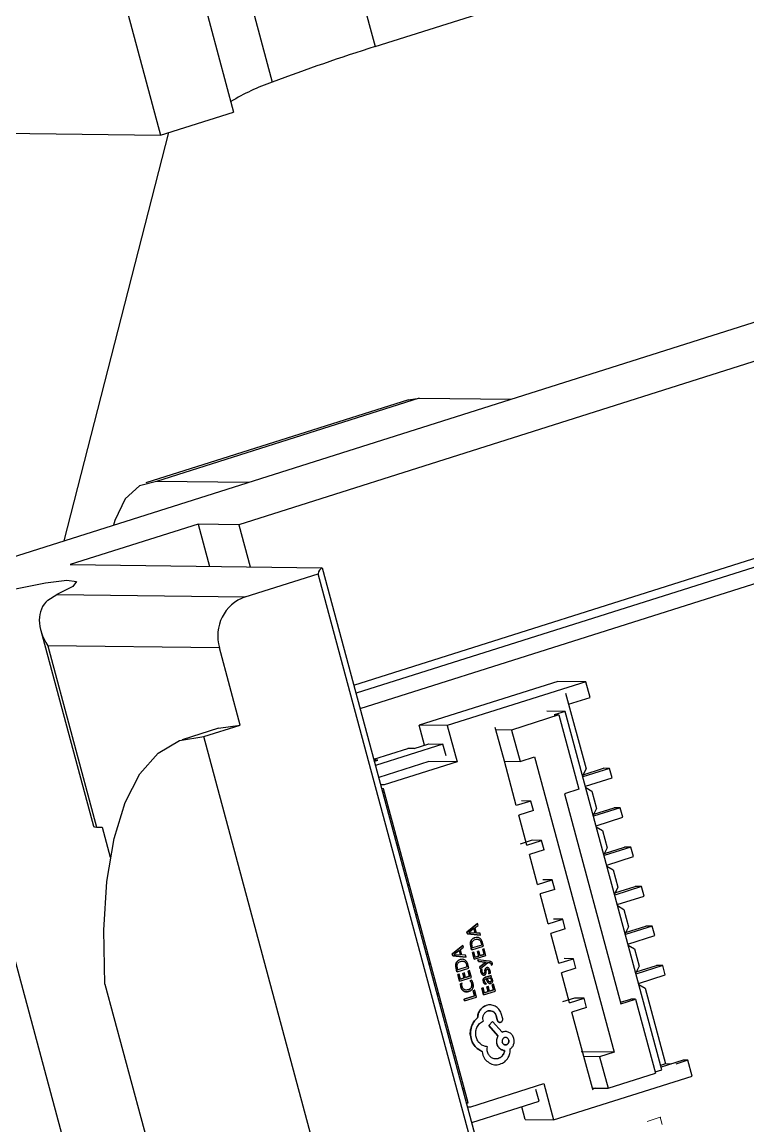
# Model space of a CAD drawing. Header units: millimetres. Extents: x 15 to 1184, y 5 to 836.
# Drawn here: x 794.13 to 802.96, y 608.6 to 622.03 of the extents above; entities that cross this region are included whole.
import ezdxf

# ---------------------------------------------------------------- set-up
doc = ezdxf.new("R2010")
doc.units = ezdxf.units.MM
doc.header["$PDSIZE"] = -1
doc.layers.get('0').update_dxf_attribs({"lineweight": 18})

msp = doc.modelspace()

# ---------------------------------------------------------------- linework, layer by layer
at = {"color": 7, "linetype": 'Continuous', "lineweight": 25}
for p, q in [((789.473, 647.804), (796.707, 620.934)), ((788.585, 647.522), (795.819, 620.653)), ((797.647, 624.638), (798.43, 621.73)), ((796.398, 624.191), (797.177, 621.297)), ((798.43, 621.73), (805.889, 624.093)), ((795.819, 620.653), (796.707, 620.934)), ((793.914, 620.676), (795.819, 620.653)), ((794.646, 615.716), (795.919, 620.684)), ((807.752, 619.868), (791.772, 614.806)), ((805.648, 618.725), (796.77, 615.913)), ((798.834, 617.434), (795.638, 616.421)), ((798.965, 617.452), (795.769, 616.44)), ((798.834, 617.434), (798.965, 617.452)), ((798.965, 617.452), (800.083, 617.439)), ((798.171, 613.961), (806.242, 616.518)), ((796.887, 616.426), (795.769, 616.44)), ((805.967, 616.323), (798.198, 613.862)), ((798.247, 613.677), (806.576, 616.315)), ((796.275, 615.919), (794.721, 615.427)), ((796.77, 615.913), (796.275, 615.919)), ((796.275, 615.919), (796.413, 615.406)), ((796.77, 615.913), (796.908, 615.4)), ((794.721, 615.427), (797.786, 615.39)), ((796.849, 615.036), (797.737, 615.317)), ((804.454, 590.367), (797.737, 615.317)), ((797.786, 615.39), (802.178, 599.076)), ((794.449, 614.996), (794.556, 615.064)), ((794.556, 615.064), (796.849, 615.036)), ((792.922, 614.792), (794.859, 607.595)), ((794.361, 614.627), (795.002, 612.244)), ((796.534, 614.415), (794.447, 614.441)), ((794.447, 614.441), (795.041, 612.234)), ((796.787, 613.475), (796.534, 614.415)), ((800.65, 614.007), (798.963, 613.472)), ((800.993, 614.003), (799.306, 613.468)), ((800.993, 614.003), (800.65, 614.007)), ((801.045, 613.811), (800.993, 614.003)), ((800.746, 613.862), (800.994, 612.941)), ((800.782, 613.728), (801.045, 613.811)), ((800.665, 613.598), (800.088, 613.415)), ((800.741, 613.641), (800.518, 613.644)), ((800.741, 613.641), (800.608, 613.599)), ((800.608, 613.599), (800.665, 613.598)), ((800.665, 613.598), (800.908, 612.696)), ((801.915, 609.281), (800.741, 613.641)), ((796.525, 613.437), (796.081, 613.297)), ((796.344, 613.335), (796.787, 613.475)), ((796.525, 613.437), (796.787, 613.475)), ((799.029, 613.23), (798.963, 613.472)), ((799.306, 613.468), (798.963, 613.472)), ((799.306, 613.468), (799.425, 613.027)), ((799.898, 613.418), (799.89, 613.445)), ((800.001, 613.034), (799.898, 613.418)), ((800.088, 613.415), (799.898, 613.418)), ((800.088, 613.415), (800.192, 613.031)), ((802.678, 589.804), (796.344, 613.335)), ((798.414, 613.06), (798.827, 613.191)), ((799.253, 613.244), (798.434, 612.985)), ((798.904, 613.19), (798.827, 613.191)), ((798.904, 613.19), (799.081, 613.246)), ((799.081, 613.246), (799.253, 613.244)), ((799.291, 613.1), (799.253, 613.244)), ((798.46, 613.049), (798.416, 613.05)), ((798.42, 613.037), (798.46, 613.049)), ((799.082, 613.031), (798.473, 612.838)), ((799.425, 613.027), (798.537, 612.746)), ((799.082, 613.031), (799.081, 613.034)), ((799.425, 613.027), (799.082, 613.031)), ((800.146, 612.495), (800.001, 613.034)), ((800.001, 613.034), (800.192, 613.031)), ((800.192, 613.031), (800.369, 613.088)), ((800.369, 613.088), (801.336, 609.496)), ((800.994, 612.941), (800.952, 612.858)), ((801.281, 612.948), (800.956, 612.845)), ((800.959, 612.871), (801.205, 612.949)), ((801.281, 612.948), (801.205, 612.949)), ((801.312, 612.833), (801.281, 612.948)), ((798.537, 612.746), (798.498, 612.746)), ((800.987, 612.73), (801.312, 612.833)), ((798.531, 612.698), (798.511, 612.698)), ((798.543, 612.653), (798.523, 612.653)), ((799.559, 608.878), (798.531, 612.698)), ((800.908, 612.696), (800.731, 612.64)), ((800.731, 612.64), (801.419, 610.084)), ((800.99, 612.717), (801.066, 612.672)), ((801.066, 612.672), (801.123, 612.461)), ((800.324, 612.551), (800.146, 612.495)), ((800.324, 612.551), (800.209, 612.553)), ((800.355, 612.436), (800.324, 612.551)), ((801.123, 612.461), (801.081, 612.378)), ((801.41, 612.469), (801.085, 612.366)), ((801.088, 612.392), (801.334, 612.47)), ((801.41, 612.469), (801.334, 612.47)), ((801.441, 612.353), (801.41, 612.469)), ((800.355, 612.436), (800.177, 612.38)), ((800.275, 612.015), (800.177, 612.38)), ((801.116, 612.25), (801.441, 612.353)), ((795.041, 612.234), (795.11, 612.233)), ((795.11, 612.233), (795.208, 611.867)), ((801.119, 612.238), (801.195, 612.192)), ((801.195, 612.192), (801.252, 611.981)), ((798.685, 612.126), (798.667, 612.12)), ((800.339, 612.073), (800.192, 612.026)), ((800.275, 612.015), (800.453, 612.071)), ((800.453, 612.071), (800.339, 612.073)), ((800.484, 611.956), (800.453, 612.071)), ((798.696, 612.011), (798.714, 612.017)), ((798.698, 612.005), (798.716, 612.011)), ((800.484, 611.956), (800.306, 611.9)), ((801.252, 611.981), (801.21, 611.899)), ((801.539, 611.989), (801.214, 611.886)), ((801.217, 611.912), (801.463, 611.99)), ((801.539, 611.989), (801.463, 611.99)), ((801.57, 611.874), (801.539, 611.989)), ((800.405, 611.535), (800.306, 611.9)), ((801.245, 611.771), (801.57, 611.874)), ((801.248, 611.758), (801.325, 611.713)), ((801.325, 611.713), (801.381, 611.501)), ((798.814, 611.646), (798.796, 611.64)), ((798.825, 611.531), (798.843, 611.537)), ((798.827, 611.525), (798.845, 611.531)), ((800.405, 611.535), (800.582, 611.592)), ((800.582, 611.592), (800.468, 611.593)), ((800.613, 611.476), (800.582, 611.592)), ((800.613, 611.476), (800.436, 611.42)), ((800.534, 611.056), (800.436, 611.42)), ((801.381, 611.501), (801.34, 611.419)), ((801.668, 611.509), (801.343, 611.406)), ((801.346, 611.432), (801.592, 611.51)), ((801.374, 611.291), (801.699, 611.394)), ((801.668, 611.509), (801.592, 611.51)), ((801.699, 611.394), (801.668, 611.509)), ((801.377, 611.278), (801.454, 611.233)), ((798.943, 611.166), (798.925, 611.161)), ((801.454, 611.233), (801.511, 611.022)), ((798.954, 611.051), (798.973, 611.057)), ((798.956, 611.045), (798.974, 611.051)), ((799.546, 610.956), (799.675, 611.061)), ((799.675, 611.061), (799.546, 610.956)), ((799.631, 610.999), (799.577, 610.957)), ((799.63, 610.999), (799.644, 610.946)), ((799.645, 610.946), (799.631, 610.999)), ((799.645, 611.01), (799.681, 611.038)), ((799.663, 610.945), (799.645, 611.01)), ((799.681, 611.038), (799.675, 611.061)), ((799.675, 611.061), (799.675, 611.061)), ((800.534, 611.056), (800.711, 611.112)), ((800.742, 610.997), (800.565, 610.94)), ((800.711, 611.112), (800.597, 611.113)), ((800.742, 610.997), (800.711, 611.112)), ((801.511, 611.022), (801.469, 610.939)), ((801.798, 611.029), (801.472, 610.926)), ((801.475, 610.952), (801.721, 611.03)), ((801.798, 611.029), (801.721, 611.03)), ((801.829, 610.914), (801.798, 611.029)), ((799.551, 610.935), (799.546, 610.956)), ((799.546, 610.956), (799.552, 610.935)), ((799.546, 610.956), (799.546, 610.956)), ((799.712, 610.92), (799.551, 610.935)), ((799.552, 610.935), (799.551, 610.935)), ((799.552, 610.935), (799.712, 610.92)), ((799.567, 610.951), (799.577, 610.957)), ((799.567, 610.951), (799.578, 610.951)), ((799.578, 610.951), (799.567, 610.951)), ((799.578, 610.951), (799.645, 610.946)), ((799.578, 610.951), (799.578, 610.951)), ((799.595, 610.849), (799.594, 610.849)), ((799.64, 610.888), (799.64, 610.888)), ((799.706, 610.942), (799.663, 610.945)), ((799.693, 610.863), (799.692, 610.863)), ((799.712, 610.92), (799.706, 610.942)), ((799.712, 610.92), (799.712, 610.92)), ((800.663, 610.576), (800.565, 610.94)), ((801.503, 610.811), (801.829, 610.914)), ((799.367, 610.69), (799.496, 610.794)), ((799.497, 610.794), (799.368, 610.69)), ((799.453, 610.732), (799.399, 610.69)), ((799.452, 610.732), (799.466, 610.68)), ((799.466, 610.68), (799.453, 610.732)), ((799.467, 610.743), (799.503, 610.772)), ((799.484, 610.678), (799.467, 610.743)), ((799.497, 610.794), (799.496, 610.794)), ((799.503, 610.772), (799.497, 610.794)), ((799.602, 610.739), (799.591, 610.784)), ((799.591, 610.784), (799.603, 610.739)), ((799.591, 610.784), (799.591, 610.784)), ((799.603, 610.739), (799.602, 610.739)), ((799.603, 610.739), (799.748, 610.784)), ((799.614, 610.764), (799.608, 610.788)), ((799.726, 610.799), (799.614, 610.764)), ((799.725, 610.799), (799.614, 610.765)), ((799.675, 610.721), (799.692, 610.726)), ((799.69, 610.665), (799.675, 610.721)), ((799.676, 610.721), (799.675, 610.721)), ((799.692, 610.726), (799.676, 610.721)), ((799.676, 610.721), (799.69, 610.665)), ((799.707, 610.67), (799.692, 610.726)), ((799.692, 610.726), (799.692, 610.726)), ((799.719, 610.822), (799.725, 610.799)), ((799.72, 610.822), (799.719, 610.822)), ((799.72, 610.822), (799.726, 610.799)), ((799.725, 610.799), (799.726, 610.799)), ((799.748, 610.784), (799.736, 610.827)), ((799.738, 610.749), (799.755, 610.754)), ((799.755, 610.685), (799.738, 610.749)), ((799.738, 610.749), (799.739, 610.749)), ((799.755, 610.754), (799.739, 610.749)), ((799.739, 610.749), (799.756, 610.685)), ((799.777, 610.67), (799.755, 610.754)), ((799.755, 610.754), (799.755, 610.754)), ((801.507, 610.798), (801.583, 610.753)), ((801.583, 610.753), (801.64, 610.542)), ((799.072, 610.687), (799.054, 610.681)), ((799.373, 610.668), (799.367, 610.69)), ((799.367, 610.69), (799.368, 610.69)), ((799.368, 610.69), (799.373, 610.668)), ((799.533, 610.653), (799.373, 610.668)), ((799.373, 610.668), (799.534, 610.653)), ((799.373, 610.668), (799.373, 610.668)), ((799.389, 610.684), (799.399, 610.69)), ((799.389, 610.684), (799.4, 610.684)), ((799.4, 610.684), (799.389, 610.684)), ((799.4, 610.684), (799.466, 610.68)), ((799.4, 610.684), (799.4, 610.684)), ((799.417, 610.582), (799.416, 610.582)), ((799.462, 610.621), (799.461, 610.621)), ((799.528, 610.675), (799.484, 610.678)), ((799.514, 610.597), (799.514, 610.597)), ((799.534, 610.653), (799.528, 610.675)), ((799.534, 610.653), (799.533, 610.653)), ((799.611, 610.706), (799.628, 610.711)), ((799.632, 610.625), (799.611, 610.706)), ((799.612, 610.706), (799.611, 610.706)), ((799.628, 610.711), (799.612, 610.706)), ((799.612, 610.706), (799.633, 610.625)), ((799.644, 610.651), (799.628, 610.711)), ((799.628, 610.711), (799.628, 610.711)), ((799.633, 610.625), (799.632, 610.625)), ((799.633, 610.625), (799.777, 610.67)), ((799.644, 610.651), (799.69, 610.665)), ((799.69, 610.665), (799.644, 610.651)), ((799.685, 610.597), (799.679, 610.617)), ((799.68, 610.617), (799.679, 610.617)), ((799.68, 610.617), (799.685, 610.597)), ((799.812, 610.603), (799.68, 610.617)), ((799.77, 610.59), (799.685, 610.597)), ((799.685, 610.597), (799.771, 610.59)), ((799.685, 610.597), (799.685, 610.597)), ((799.69, 610.665), (799.69, 610.665)), ((799.702, 610.532), (799.772, 610.585)), ((799.772, 610.585), (799.702, 610.532)), ((799.707, 610.67), (799.755, 610.685)), ((799.756, 610.685), (799.707, 610.67)), ((799.708, 610.51), (799.799, 610.585)), ((799.756, 610.685), (799.755, 610.685)), ((799.771, 610.59), (799.77, 610.59)), ((799.771, 610.59), (799.78, 610.59)), ((799.772, 610.585), (799.779, 610.59)), ((799.78, 610.59), (799.772, 610.585)), ((799.772, 610.585), (799.772, 610.585)), ((799.82, 610.583), (799.799, 610.585)), ((799.799, 610.585), (799.82, 610.583)), ((799.82, 610.583), (799.82, 610.583)), ((800.663, 610.576), (800.84, 610.632)), ((800.84, 610.632), (800.726, 610.633)), ((800.871, 610.517), (800.84, 610.632)), ((799.083, 610.571), (799.102, 610.577)), ((799.085, 610.566), (799.103, 610.571)), ((799.424, 610.472), (799.413, 610.517)), ((799.413, 610.517), (799.425, 610.472)), ((799.413, 610.517), (799.413, 610.517)), ((799.425, 610.472), (799.424, 610.472)), ((799.425, 610.472), (799.569, 610.517)), ((799.436, 610.498), (799.43, 610.521)), ((799.433, 610.439), (799.45, 610.444)), ((799.45, 610.444), (799.433, 610.439)), ((799.548, 610.532), (799.436, 610.498)), ((799.547, 610.532), (799.436, 610.498)), ((799.466, 610.384), (799.45, 610.444)), ((799.45, 610.444), (799.45, 610.444)), ((799.497, 610.454), (799.514, 610.459)), ((799.514, 610.459), (799.497, 610.454)), ((799.512, 610.398), (799.497, 610.454)), ((799.497, 610.454), (799.512, 610.398)), ((799.497, 610.454), (799.497, 610.454)), ((799.529, 610.403), (799.514, 610.459)), ((799.514, 610.459), (799.514, 610.459)), ((799.541, 610.555), (799.547, 610.532)), ((799.542, 610.555), (799.541, 610.555)), ((799.542, 610.555), (799.548, 610.532)), ((799.547, 610.532), (799.548, 610.532)), ((799.569, 610.517), (799.558, 610.56)), ((799.56, 610.482), (799.577, 610.487)), ((799.577, 610.418), (799.56, 610.482)), ((799.56, 610.482), (799.561, 610.482)), ((799.577, 610.487), (799.561, 610.482)), ((799.561, 610.482), (799.577, 610.418)), ((799.599, 610.403), (799.577, 610.487)), ((799.577, 610.487), (799.577, 610.487)), ((799.707, 610.51), (799.702, 610.532)), ((799.702, 610.532), (799.708, 610.51)), ((799.702, 610.532), (799.702, 610.532)), ((799.708, 610.51), (799.707, 610.51)), ((799.714, 610.495), (799.731, 610.5)), ((799.732, 610.5), (799.714, 610.495)), ((799.716, 610.467), (799.714, 610.495)), ((799.714, 610.495), (799.716, 610.467)), ((799.714, 610.495), (799.714, 610.495)), ((799.716, 610.467), (799.716, 610.467)), ((799.732, 610.5), (799.731, 610.5)), ((799.751, 610.453), (799.751, 610.453)), ((799.763, 610.482), (799.76, 610.46)), ((799.77, 610.511), (799.77, 610.511)), ((799.78, 610.472), (799.784, 610.495)), ((799.786, 610.523), (799.785, 610.523)), ((799.793, 610.503), (799.792, 610.503)), ((799.811, 610.449), (799.83, 610.455)), ((799.811, 610.449), (799.811, 610.449)), ((799.813, 610.484), (799.812, 610.484)), ((799.84, 610.567), (799.841, 610.555)), ((799.841, 610.555), (799.857, 610.56)), ((799.857, 610.56), (799.855, 610.573)), ((800.871, 610.517), (800.694, 610.461)), ((800.792, 610.096), (800.694, 610.461)), ((801.64, 610.542), (801.598, 610.459)), ((801.927, 610.549), (801.601, 610.446)), ((801.605, 610.472), (801.851, 610.55)), ((801.927, 610.549), (801.851, 610.55)), ((801.958, 610.434), (801.927, 610.549)), ((795.143, 610.322), (796.009, 607.102)), ((799.454, 610.359), (799.433, 610.439)), ((799.433, 610.439), (799.433, 610.439)), ((799.433, 610.439), (799.454, 610.359)), ((799.454, 610.359), (799.599, 610.403)), ((799.454, 610.359), (799.454, 610.359)), ((799.465, 610.384), (799.512, 610.398)), ((799.512, 610.398), (799.466, 610.384)), ((799.466, 610.328), (799.485, 610.334)), ((799.486, 610.334), (799.466, 610.328)), ((799.47, 610.29), (799.466, 610.328)), ((799.466, 610.328), (799.47, 610.29)), ((799.466, 610.328), (799.466, 610.328)), ((799.486, 610.334), (799.485, 610.334)), ((799.512, 610.398), (799.512, 610.398)), ((799.528, 610.403), (799.577, 610.418)), ((799.577, 610.418), (799.529, 610.403)), ((799.577, 610.418), (799.577, 610.418)), ((799.583, 610.365), (799.601, 610.37)), ((799.601, 610.37), (799.583, 610.365)), ((799.583, 610.365), (799.583, 610.365)), ((799.601, 610.37), (799.601, 610.37)), ((799.604, 610.327), (799.603, 610.327)), ((799.733, 610.439), (799.732, 610.439)), ((799.745, 610.356), (799.745, 610.356)), ((799.765, 610.321), (799.783, 610.326)), ((799.765, 610.321), (799.765, 610.321)), ((799.774, 610.409), (799.84, 610.429)), ((799.84, 610.429), (799.774, 610.409)), ((799.774, 610.409), (799.774, 610.409)), ((799.792, 610.358), (799.78, 610.39)), ((799.78, 610.39), (799.793, 610.358)), ((799.793, 610.358), (799.792, 610.358)), ((799.794, 610.394), (799.804, 610.397)), ((799.804, 610.369), (799.794, 610.394)), ((799.827, 610.395), (799.827, 610.395)), ((799.829, 610.351), (799.83, 610.351)), ((799.83, 610.405), (799.846, 610.41)), ((799.846, 610.41), (799.84, 610.429)), ((799.84, 610.429), (799.84, 610.429)), ((799.84, 610.36), (799.84, 610.36)), ((799.841, 610.376), (799.841, 610.376)), ((799.852, 610.316), (799.869, 610.321)), ((799.869, 610.321), (799.852, 610.316)), ((799.869, 610.252), (799.852, 610.316)), ((799.852, 610.316), (799.869, 610.252)), ((799.852, 610.316), (799.852, 610.316)), ((799.891, 610.237), (799.869, 610.321)), ((799.869, 610.321), (799.869, 610.321)), ((801.632, 610.331), (801.958, 610.434)), ((801.636, 610.318), (801.712, 610.273)), ((799.202, 610.207), (799.183, 610.201)), ((799.47, 610.29), (799.47, 610.29)), ((799.506, 610.239), (799.506, 610.239)), ((799.511, 610.141), (799.639, 610.181)), ((799.64, 610.181), (799.511, 610.141)), ((799.562, 610.254), (799.561, 610.254)), ((799.599, 610.282), (799.599, 610.282)), ((799.623, 610.243), (799.639, 610.248)), ((799.64, 610.248), (799.623, 610.243)), ((799.639, 610.181), (799.623, 610.243)), ((799.623, 610.243), (799.64, 610.181)), ((799.623, 610.243), (799.623, 610.243)), ((799.64, 610.248), (799.639, 610.248)), ((799.64, 610.181), (799.639, 610.181)), ((799.661, 610.166), (799.64, 610.248)), ((799.725, 610.273), (799.741, 610.278)), ((799.742, 610.278), (799.725, 610.273)), ((799.746, 610.192), (799.725, 610.273)), ((799.725, 610.273), (799.725, 610.273)), ((799.725, 610.273), (799.746, 610.192)), ((799.742, 610.278), (799.741, 610.278)), ((799.758, 610.217), (799.742, 610.278)), ((799.746, 610.192), (799.891, 610.237)), ((799.746, 610.192), (799.746, 610.192)), ((799.757, 610.217), (799.804, 610.232)), ((799.804, 610.232), (799.758, 610.217)), ((799.789, 610.288), (799.805, 610.293)), ((799.806, 610.293), (799.789, 610.288)), ((799.804, 610.232), (799.789, 610.288)), ((799.789, 610.288), (799.804, 610.232)), ((799.789, 610.288), (799.789, 610.288)), ((799.804, 610.232), (799.804, 610.232)), ((799.806, 610.293), (799.805, 610.293)), ((799.82, 610.237), (799.806, 610.293)), ((799.82, 610.237), (799.869, 610.252)), ((799.869, 610.252), (799.82, 610.237)), ((799.869, 610.252), (799.869, 610.252)), ((801.712, 610.273), (801.96, 609.352)), ((799.213, 610.092), (799.231, 610.097)), ((799.214, 610.086), (799.233, 610.092)), ((799.516, 610.121), (799.511, 610.141)), ((799.511, 610.141), (799.517, 610.121)), ((799.511, 610.141), (799.511, 610.141)), ((799.517, 610.121), (799.516, 610.121)), ((799.517, 610.121), (799.661, 610.166)), ((799.781, 610.064), (799.781, 610.064)), ((800.855, 610.154), (800.709, 610.107)), ((800.792, 610.096), (800.97, 610.152)), ((800.97, 610.152), (800.855, 610.154)), ((801.001, 610.037), (800.97, 610.152)), ((801.414, 610.102), (801.539, 610.141)), ((801.419, 610.084), (801.596, 610.141)), ((801.596, 610.141), (801.539, 610.141)), ((801.596, 610.141), (801.839, 609.239)), ((799.675, 609.913), (799.675, 609.913)), ((799.914, 609.89), (799.901, 609.94)), ((799.901, 609.94), (799.914, 609.89)), ((799.901, 609.94), (799.901, 609.94)), ((799.98, 609.901), (799.962, 609.966)), ((801.001, 610.037), (800.823, 609.981)), ((800.968, 609.442), (800.823, 609.981)), ((799.609, 609.827), (799.609, 609.827)), ((799.745, 609.875), (799.743, 609.884)), ((799.811, 609.819), (799.856, 609.87)), ((799.856, 609.87), (799.811, 609.819)), ((799.922, 609.692), (799.811, 609.819)), ((799.811, 609.819), (799.922, 609.692)), ((799.811, 609.819), (799.811, 609.819)), ((799.973, 609.738), (799.856, 609.87)), ((799.856, 609.87), (799.856, 609.87)), ((799.915, 609.883), (799.914, 609.89)), ((799.914, 609.89), (799.915, 609.883)), ((799.914, 609.89), (799.914, 609.89)), ((799.915, 609.883), (799.915, 609.883)), ((799.331, 609.727), (799.312, 609.721)), ((799.61, 609.616), (799.579, 609.731)), ((799.596, 609.66), (799.595, 609.66)), ((799.6, 609.65), (799.6, 609.648)), ((799.973, 609.738), (799.983, 609.741)), ((799.984, 609.741), (799.973, 609.738)), ((799.984, 609.741), (799.983, 609.741)), ((800.054, 609.641), (800.054, 609.641)), ((799.342, 609.612), (799.36, 609.618)), ((799.343, 609.606), (799.362, 609.612)), ((799.728, 609.504), (799.67, 609.539)), ((799.671, 609.539), (799.67, 609.539)), ((799.671, 609.539), (799.729, 609.504)), ((799.729, 609.504), (799.733, 609.477)), ((800.004, 609.514), (800.004, 609.514)), ((799.927, 609.418), (799.927, 609.418)), ((801.336, 609.496), (800.936, 609.501)), ((801.071, 609.058), (800.968, 609.442)), ((801.158, 609.44), (800.968, 609.442)), ((801.336, 609.496), (801.158, 609.44)), ((801.158, 609.44), (801.262, 609.056)), ((802.176, 609.397), (801.907, 609.312)), ((802.233, 609.396), (802.088, 609.35)), ((802.233, 609.396), (802.176, 609.397)), ((802.285, 609.204), (802.233, 609.396)), ((801.262, 609.056), (801.839, 609.239)), ((801.834, 609.256), (801.915, 609.281)), ((801.96, 609.352), (801.901, 609.333)), ((802.03, 609.351), (801.96, 609.352)), ((799.591, 608.83), (800.479, 609.112)), ((800.479, 609.112), (800.598, 608.67)), ((800.598, 608.67), (802.285, 609.204)), ((799.512, 609.055), (799.493, 609.049)), ((799.5, 609.025), (799.52, 609.025)), ((800.423, 608.897), (800.384, 609.041)), ((801.079, 609.031), (801.071, 609.058)), ((801.071, 609.058), (801.262, 609.056)), ((801.104, 609.058), (801.074, 609.048)), ((799.539, 608.879), (799.559, 608.878)), ((799.604, 608.638), (800.423, 608.897)), ((799.552, 608.831), (799.591, 608.83)), ((800.255, 608.674), (800.213, 608.831)), ((800.255, 608.674), (800.598, 608.67))]:
    msp.add_line(p, q, dxfattribs=at)
at = {"color": 7, "linetype": 'Continuous'}
for q in [(801.737, 608.652), (801.92, 608.616)]:
    msp.add_line((801.896, 608.703), q, dxfattribs=at)
at = {"color": 7, "linetype": 'Continuous', "lineweight": 25}
for points in [[(795.769, 616.44), (795.561, 616.387), (795.39, 616.226), (795.264, 615.963), (795.247, 615.907)], [(792.922, 614.792), (793.244, 614.908), (793.642, 615.028), (794.054, 615.133), (794.418, 615.206), (794.679, 615.237), (794.797, 615.221), (794.754, 615.16), (794.556, 615.064)], [(795.143, 610.322), (795.13, 610.978), (795.167, 611.572), (795.253, 612.093), (795.388, 612.532), (795.568, 612.881), (795.79, 613.134), (796.05, 613.286), (796.344, 613.335)], [(795.002, 612.244), (795.004, 612.241), (795.017, 612.236), (795.041, 612.234)]]:
    msp.add_lwpolyline(points, dxfattribs=at)
for centre, radius, start, end in [((805.228, 600.046), 22.725, 107.4078, 110.7516), ((798.024, 618.835), 2.604, 108.9919, 121.2675), ((797.825, 615.31), 0.0885, 115.915, 175.3523), ((797.021, 614.559), 0.507, 109.8221, 196.3821)]:
    msp.add_arc(centre, radius, start, end, dxfattribs=at)
msp.add_ellipse((794.891, 614.582), major_axis=(-0.481, 0.373), ratio=0.699242, start_param=6.151465, end_param=7.404438, dxfattribs=at)
for points, knots in [([(799.591, 610.784), (799.589, 610.795), (799.584, 610.817), (799.591, 610.839), (799.594, 610.849)], [0, 0, 0, 0, 0.03430261, 0.06627569, 0.06627569, 0.06627569, 0.06627569]), ([(799.595, 610.849), (799.591, 610.839), (799.585, 610.817), (799.589, 610.795), (799.591, 610.784)], [0, 0, 0, 0, 0.03197308, 0.06627569, 0.06627569, 0.06627569, 0.06627569]), ([(799.594, 610.849), (799.597, 610.853), (799.602, 610.863), (799.612, 610.874), (799.625, 610.883), (799.635, 610.886), (799.64, 610.888)], [0, 0, 0, 0, 0.01521386, 0.03010321, 0.04544029, 0.06193451, 0.06193451, 0.06193451, 0.06193451]), ([(799.64, 610.888), (799.635, 610.886), (799.625, 610.883), (799.612, 610.874), (799.602, 610.863), (799.597, 610.853), (799.595, 610.849)], [0, 0, 0, 0, 0.01649423, 0.0318313, 0.04672066, 0.06193451, 0.06193451, 0.06193451, 0.06193451]), ([(799.61, 610.837), (799.612, 610.841), (799.615, 610.848), (799.627, 610.859), (799.638, 610.864), (799.646, 610.867)], [0, 0, 0, 0, 0.01122707, 0.02264857, 0.04834998, 0.04834998, 0.04834998, 0.04834998]), ([(799.7, 610.881), (799.696, 610.884), (799.687, 610.889), (799.666, 610.894), (799.651, 610.89), (799.64, 610.888)], [0, 0, 0, 0, 0.015244, 0.03029278, 0.06251171, 0.06251171, 0.06251171, 0.06251171]), ([(799.646, 610.867), (799.654, 610.869), (799.666, 610.872), (799.682, 610.869), (799.689, 610.865), (799.692, 610.863)], [0, 0, 0, 0, 0.02552455, 0.03692107, 0.04807616, 0.04807616, 0.04807616, 0.04807616]), ([(799.646, 610.867), (799.654, 610.869), (799.666, 610.872), (799.682, 610.869), (799.689, 610.865), (799.693, 610.863)], [0, 0, 0, 0, 0.02533789, 0.036774, 0.0480348, 0.0480348, 0.0480348, 0.0480348]), ([(799.692, 610.863), (799.695, 610.861), (799.702, 610.857), (799.712, 610.843), (799.717, 610.83), (799.719, 610.822)], [0, 0, 0, 0, 0.01177901, 0.02389713, 0.05113579, 0.05113579, 0.05113579, 0.05113579]), ([(799.693, 610.863), (799.696, 610.861), (799.702, 610.857), (799.713, 610.843), (799.717, 610.83), (799.72, 610.822)], [0, 0, 0, 0, 0.01177901, 0.02389713, 0.05113579, 0.05113579, 0.05113579, 0.05113579]), ([(799.736, 610.827), (799.732, 610.838), (799.727, 610.854), (799.713, 610.872), (799.704, 610.878), (799.7, 610.881)], [0, 0, 0, 0, 0.03470081, 0.05080052, 0.06686597, 0.06686597, 0.06686597, 0.06686597]), ([(799.608, 610.788), (799.606, 610.797), (799.603, 610.813), (799.608, 610.83), (799.61, 610.837)], [0, 0, 0, 0, 0.02639604, 0.05016457, 0.05016457, 0.05016457, 0.05016457]), ([(799.413, 610.517), (799.41, 610.528), (799.406, 610.55), (799.413, 610.572), (799.416, 610.582)], [0, 0, 0, 0, 0.03430261, 0.06627569, 0.06627569, 0.06627569, 0.06627569]), ([(799.417, 610.582), (799.413, 610.572), (799.406, 610.55), (799.411, 610.528), (799.413, 610.517)], [0, 0, 0, 0, 0.03197308, 0.06627569, 0.06627569, 0.06627569, 0.06627569]), ([(799.416, 610.582), (799.419, 610.587), (799.423, 610.596), (799.434, 610.607), (799.447, 610.616), (799.456, 610.62), (799.461, 610.621)], [0, 0, 0, 0, 0.01521386, 0.03010321, 0.04544029, 0.06193451, 0.06193451, 0.06193451, 0.06193451]), ([(799.462, 610.621), (799.457, 610.62), (799.447, 610.616), (799.434, 610.607), (799.424, 610.596), (799.419, 610.587), (799.417, 610.582)], [0, 0, 0, 0, 0.01649423, 0.0318313, 0.04672066, 0.06193451, 0.06193451, 0.06193451, 0.06193451]), ([(799.432, 610.571), (799.433, 610.574), (799.437, 610.581), (799.449, 610.593), (799.46, 610.597), (799.468, 610.6)], [0, 0, 0, 0, 0.01122707, 0.02264857, 0.04834998, 0.04834998, 0.04834998, 0.04834998]), ([(799.522, 610.615), (799.517, 610.617), (799.508, 610.622), (799.488, 610.627), (799.472, 610.624), (799.462, 610.621)], [0, 0, 0, 0, 0.015244, 0.03029278, 0.06251171, 0.06251171, 0.06251171, 0.06251171]), ([(799.467, 610.6), (799.476, 610.602), (799.488, 610.605), (799.504, 610.602), (799.511, 610.598), (799.514, 610.597)], [0, 0, 0, 0, 0.02552455, 0.03692107, 0.04807616, 0.04807616, 0.04807616, 0.04807616]), ([(799.468, 610.6), (799.476, 610.602), (799.488, 610.605), (799.504, 610.602), (799.511, 610.598), (799.514, 610.597)], [0, 0, 0, 0, 0.02533789, 0.036774, 0.0480348, 0.0480348, 0.0480348, 0.0480348]), ([(799.514, 610.597), (799.517, 610.594), (799.524, 610.59), (799.534, 610.576), (799.539, 610.564), (799.542, 610.555)], [0, 0, 0, 0, 0.01177901, 0.02389713, 0.05113579, 0.05113579, 0.05113579, 0.05113579]), ([(799.514, 610.597), (799.517, 610.594), (799.523, 610.59), (799.534, 610.576), (799.538, 610.564), (799.541, 610.555)], [0, 0, 0, 0, 0.01177901, 0.02389713, 0.05113579, 0.05113579, 0.05113579, 0.05113579]), ([(799.558, 610.56), (799.554, 610.571), (799.549, 610.588), (799.534, 610.605), (799.526, 610.611), (799.522, 610.615)], [0, 0, 0, 0, 0.03470081, 0.05080052, 0.06686597, 0.06686597, 0.06686597, 0.06686597]), ([(799.855, 610.573), (799.854, 610.577), (799.851, 610.586), (799.841, 610.595), (799.828, 610.601), (799.817, 610.602), (799.812, 610.603)], [0, 0, 0, 0, 0.01228347, 0.0248035, 0.03909937, 0.05623838, 0.05623838, 0.05623838, 0.05623838]), ([(799.84, 610.567), (799.839, 610.569), (799.837, 610.573), (799.833, 610.578), (799.827, 610.581), (799.822, 610.582), (799.82, 610.583)], [0, 0, 0, 0, 0.0062704, 0.01242647, 0.01907773, 0.02671606, 0.02671606, 0.02671606, 0.02671606]), ([(799.82, 610.583), (799.823, 610.582), (799.827, 610.581), (799.833, 610.578), (799.838, 610.573), (799.839, 610.569), (799.84, 610.567)], [0, 0, 0, 0, 0.00763833, 0.01428959, 0.02044566, 0.02671606, 0.02671606, 0.02671606, 0.02671606]), ([(799.43, 610.521), (799.428, 610.53), (799.424, 610.547), (799.429, 610.563), (799.432, 610.571)], [0, 0, 0, 0, 0.02639604, 0.05016457, 0.05016457, 0.05016457, 0.05016457]), ([(799.732, 610.439), (799.729, 610.443), (799.721, 610.451), (799.718, 610.461), (799.716, 610.467)], [0, 0, 0, 0, 0.01585219, 0.03314273, 0.03314273, 0.03314273, 0.03314273]), ([(799.716, 610.467), (799.718, 610.461), (799.722, 610.451), (799.729, 610.443), (799.733, 610.439)], [0, 0, 0, 0, 0.01729054, 0.03314273, 0.03314273, 0.03314273, 0.03314273]), ([(799.732, 610.47), (799.731, 610.475), (799.729, 610.485), (799.731, 610.495), (799.732, 610.5)], [0, 0, 0, 0, 0.01569516, 0.03097321, 0.03097321, 0.03097321, 0.03097321]), ([(799.739, 610.455), (799.738, 610.457), (799.734, 610.461), (799.732, 610.467), (799.732, 610.47)], [0, 0, 0, 0, 0.00766246, 0.01646887, 0.01646887, 0.01646887, 0.01646887]), ([(799.751, 610.453), (799.75, 610.452), (799.748, 610.452), (799.745, 610.452), (799.742, 610.453), (799.74, 610.455), (799.739, 610.455)], [0, 0, 0, 0, 0.00312677, 0.00613348, 0.00919602, 0.01248134, 0.01248134, 0.01248134, 0.01248134]), ([(799.751, 610.453), (799.752, 610.453), (799.755, 610.454), (799.758, 610.457), (799.759, 610.459), (799.759, 610.46)], [0, 0, 0, 0, 0.00587244, 0.00864395, 0.01145043, 0.01145043, 0.01145043, 0.01145043]), ([(799.76, 610.46), (799.759, 610.459), (799.758, 610.457), (799.755, 610.454), (799.753, 610.453), (799.751, 610.453)], [0, 0, 0, 0, 0.00280648, 0.00557799, 0.01145043, 0.01145043, 0.01145043, 0.01145043]), ([(799.763, 610.482), (799.764, 610.487), (799.764, 610.498), (799.768, 610.507), (799.77, 610.511)], [0, 0, 0, 0, 0.01733512, 0.03035106, 0.03035106, 0.03035106, 0.03035106]), ([(799.77, 610.511), (799.769, 610.507), (799.765, 610.498), (799.764, 610.487), (799.763, 610.482)], [0, 0, 0, 0, 0.01302004, 0.03035091, 0.03035091, 0.03035091, 0.03035091]), ([(799.77, 610.511), (799.772, 610.514), (799.776, 610.519), (799.782, 610.522), (799.785, 610.523)], [0, 0, 0, 0, 0.00961041, 0.01974441, 0.01974441, 0.01974441, 0.01974441]), ([(799.786, 610.523), (799.782, 610.522), (799.776, 610.519), (799.772, 610.514), (799.77, 610.511)], [0, 0, 0, 0, 0.01013309, 0.01974443, 0.01974443, 0.01974443, 0.01974443]), ([(799.773, 610.443), (799.775, 610.447), (799.779, 610.456), (799.78, 610.466), (799.78, 610.472)], [0, 0, 0, 0, 0.01226759, 0.02947832, 0.02947832, 0.02947832, 0.02947832]), ([(799.784, 610.495), (799.785, 610.496), (799.786, 610.498), (799.788, 610.5), (799.79, 610.502), (799.792, 610.503), (799.793, 610.503)], [0, 0, 0, 0, 0.00311158, 0.00607516, 0.0090238, 0.0120925, 0.0120925, 0.0120925, 0.0120925]), ([(799.811, 610.517), (799.809, 610.519), (799.806, 610.521), (799.799, 610.524), (799.792, 610.524), (799.788, 610.523), (799.786, 610.523)], [0, 0, 0, 0, 0.00702347, 0.01368069, 0.02034471, 0.02738749, 0.02738749, 0.02738749, 0.02738749]), ([(799.812, 610.484), (799.811, 610.488), (799.81, 610.493), (799.806, 610.499), (799.802, 610.502), (799.799, 610.503), (799.796, 610.504), (799.793, 610.503), (799.792, 610.503)], [0, 0, 0, 0, 0.00982743, 0.01748945, 0.02081802, 0.02403511, 0.0273449, 0.0309358, 0.0309358, 0.0309358, 0.0309358]), ([(799.793, 610.503), (799.794, 610.503), (799.796, 610.504), (799.799, 610.503), (799.802, 610.502), (799.806, 610.499), (799.81, 610.493), (799.812, 610.488), (799.813, 610.484)], [0, 0, 0, 0, 0.00359088, 0.00690063, 0.01011769, 0.01344624, 0.02110834, 0.03093604, 0.03093604, 0.03093604, 0.03093604]), ([(799.828, 610.487), (799.826, 610.493), (799.823, 610.504), (799.815, 610.513), (799.811, 610.517)], [0, 0, 0, 0, 0.01823751, 0.034783, 0.034783, 0.034783, 0.034783]), ([(799.811, 610.449), (799.812, 610.455), (799.815, 610.467), (799.813, 610.479), (799.812, 610.484)], [0, 0, 0, 0, 0.01817428, 0.03572922, 0.03572922, 0.03572922, 0.03572922]), ([(799.813, 610.484), (799.814, 610.479), (799.816, 610.467), (799.813, 610.455), (799.811, 610.449)], [0, 0, 0, 0, 0.01755494, 0.03572922, 0.03572922, 0.03572922, 0.03572922]), ([(799.83, 610.455), (799.83, 610.46), (799.831, 610.471), (799.829, 610.482), (799.828, 610.487)], [0, 0, 0, 0, 0.01559217, 0.03242588, 0.03242588, 0.03242588, 0.03242588]), ([(799.487, 610.295), (799.485, 610.302), (799.483, 610.315), (799.485, 610.328), (799.486, 610.334)], [0, 0, 0, 0, 0.02023758, 0.03985936, 0.03985936, 0.03985936, 0.03985936]), ([(799.603, 610.327), (799.601, 610.334), (799.597, 610.348), (799.588, 610.359), (799.583, 610.365)], [0, 0, 0, 0, 0.02228042, 0.04298174, 0.04298174, 0.04298174, 0.04298174]), ([(799.583, 610.365), (799.588, 610.359), (799.597, 610.348), (799.601, 610.334), (799.604, 610.327)], [0, 0, 0, 0, 0.02070135, 0.04298174, 0.04298174, 0.04298174, 0.04298174]), ([(799.599, 610.282), (799.6, 610.286), (799.603, 610.292), (799.607, 610.308), (799.605, 610.319), (799.603, 610.327)], [0, 0, 0, 0, 0.01148604, 0.02269484, 0.04620226, 0.04620226, 0.04620226, 0.04620226]), ([(799.604, 610.327), (799.605, 610.319), (799.607, 610.308), (799.604, 610.292), (799.601, 610.286), (799.599, 610.282)], [0, 0, 0, 0, 0.02350716, 0.03471602, 0.04620221, 0.04620221, 0.04620221, 0.04620221]), ([(799.621, 610.329), (799.619, 610.337), (799.614, 610.352), (799.605, 610.364), (799.601, 610.37)], [0, 0, 0, 0, 0.02450528, 0.04561257, 0.04561257, 0.04561257, 0.04561257]), ([(799.615, 610.27), (799.618, 610.274), (799.622, 610.283), (799.626, 610.303), (799.623, 610.319), (799.621, 610.329)], [0, 0, 0, 0, 0.01488913, 0.02967103, 0.06155072, 0.06155072, 0.06155072, 0.06155072]), ([(799.758, 610.433), (799.755, 610.432), (799.751, 610.431), (799.744, 610.432), (799.738, 610.434), (799.734, 610.437), (799.732, 610.439)], [0, 0, 0, 0, 0.00682791, 0.01337302, 0.01999691, 0.02704903, 0.02704903, 0.02704903, 0.02704903]), ([(799.733, 610.439), (799.735, 610.437), (799.738, 610.434), (799.745, 610.432), (799.751, 610.431), (799.756, 610.432), (799.758, 610.433)], [0, 0, 0, 0, 0.00705213, 0.01367601, 0.02022112, 0.02704903, 0.02704903, 0.02704903, 0.02704903]), ([(799.745, 610.356), (799.744, 610.363), (799.742, 610.371), (799.744, 610.383), (799.747, 610.39), (799.751, 610.396), (799.76, 610.404), (799.768, 610.407), (799.774, 610.409)], [0, 0, 0, 0, 0.01810992, 0.02590549, 0.03333658, 0.04085651, 0.04890362, 0.06787332, 0.06787332, 0.06787332, 0.06787332]), ([(799.774, 610.409), (799.768, 610.407), (799.76, 610.404), (799.751, 610.396), (799.747, 610.39), (799.744, 610.383), (799.742, 610.371), (799.744, 610.363), (799.745, 610.356)], [0, 0, 0, 0, 0.0189697, 0.02701681, 0.03453674, 0.04196783, 0.0497634, 0.06787332, 0.06787332, 0.06787332, 0.06787332]), ([(799.765, 610.321), (799.76, 610.326), (799.751, 610.336), (799.747, 610.35), (799.745, 610.356)], [0, 0, 0, 0, 0.01990078, 0.04104662, 0.04104662, 0.04104662, 0.04104662]), ([(799.745, 610.356), (799.747, 610.35), (799.752, 610.336), (799.761, 610.326), (799.765, 610.321)], [0, 0, 0, 0, 0.02114583, 0.04104662, 0.04104662, 0.04104662, 0.04104662]), ([(799.758, 610.433), (799.761, 610.434), (799.767, 610.436), (799.771, 610.441), (799.773, 610.443)], [0, 0, 0, 0, 0.00956361, 0.01854829, 0.01854829, 0.01854829, 0.01854829]), ([(799.761, 610.359), (799.76, 610.363), (799.759, 610.368), (799.76, 610.374), (799.762, 610.378), (799.765, 610.382), (799.771, 610.386), (799.776, 610.388), (799.78, 610.39)], [0, 0, 0, 0, 0.01017796, 0.0146793, 0.01910097, 0.0237137, 0.02875754, 0.04079981, 0.04079981, 0.04079981, 0.04079981]), ([(799.783, 610.326), (799.778, 610.331), (799.767, 610.34), (799.763, 610.353), (799.761, 610.359)], [0, 0, 0, 0, 0.02049011, 0.0402003, 0.0402003, 0.0402003, 0.0402003]), ([(799.836, 610.331), (799.831, 610.33), (799.825, 610.329), (799.816, 610.33), (799.808, 610.334), (799.799, 610.343), (799.795, 610.353), (799.792, 610.358)], [0, 0, 0, 0, 0.01408417, 0.02049544, 0.02685011, 0.04051773, 0.0571244, 0.0571244, 0.0571244, 0.0571244]), ([(799.793, 610.358), (799.795, 610.353), (799.8, 610.343), (799.809, 610.334), (799.817, 610.33), (799.825, 610.329), (799.832, 610.33), (799.836, 610.331)], [0, 0, 0, 0, 0.01660666, 0.03027429, 0.03662896, 0.04304022, 0.0571244, 0.0571244, 0.0571244, 0.0571244]), ([(799.803, 610.397), (799.807, 610.398), (799.815, 610.399), (799.823, 610.396), (799.827, 610.395)], [0, 0, 0, 0, 0.01228827, 0.02387316, 0.02387316, 0.02387316, 0.02387316]), ([(799.804, 610.397), (799.808, 610.398), (799.816, 610.399), (799.823, 610.396), (799.827, 610.395)], [0, 0, 0, 0, 0.01228827, 0.02387316, 0.02387316, 0.02387316, 0.02387316]), ([(799.815, 610.352), (799.813, 610.354), (799.808, 610.358), (799.805, 610.365), (799.804, 610.369)], [0, 0, 0, 0, 0.00865459, 0.0206288, 0.0206288, 0.0206288, 0.0206288]), ([(799.83, 610.351), (799.827, 610.35), (799.823, 610.349), (799.818, 610.35), (799.816, 610.351), (799.815, 610.352)], [0, 0, 0, 0, 0.00785434, 0.01140713, 0.01488524, 0.01488524, 0.01488524, 0.01488524]), ([(799.827, 610.395), (799.83, 610.393), (799.837, 610.388), (799.839, 610.38), (799.841, 610.376)], [0, 0, 0, 0, 0.01179027, 0.02387129, 0.02387129, 0.02387129, 0.02387129]), ([(799.827, 610.395), (799.83, 610.393), (799.836, 610.388), (799.839, 610.38), (799.841, 610.376)], [0, 0, 0, 0, 0.01179091, 0.02387118, 0.02387118, 0.02387118, 0.02387118]), ([(799.84, 610.36), (799.839, 610.359), (799.838, 610.357), (799.835, 610.353), (799.831, 610.352), (799.829, 610.351)], [0, 0, 0, 0, 0.00363464, 0.00717093, 0.01451973, 0.01451973, 0.01451973, 0.01451973]), ([(799.857, 610.376), (799.856, 610.379), (799.854, 610.386), (799.848, 610.395), (799.839, 610.401), (799.833, 610.403), (799.83, 610.404)], [0, 0, 0, 0, 0.01067694, 0.02065815, 0.03069245, 0.04151766, 0.04151766, 0.04151766, 0.04151766]), ([(799.84, 610.36), (799.84, 610.359), (799.838, 610.357), (799.835, 610.353), (799.832, 610.352), (799.83, 610.351)], [0, 0, 0, 0, 0.00363464, 0.00717093, 0.01451973, 0.01451973, 0.01451973, 0.01451973]), ([(799.836, 610.331), (799.84, 610.333), (799.846, 610.336), (799.853, 610.342), (799.855, 610.346), (799.856, 610.348)], [0, 0, 0, 0, 0.01349942, 0.01978022, 0.0260814, 0.0260814, 0.0260814, 0.0260814]), ([(799.841, 610.376), (799.842, 610.373), (799.843, 610.368), (799.841, 610.363), (799.84, 610.36)], [0, 0, 0, 0, 0.00877115, 0.01665371, 0.01665371, 0.01665371, 0.01665371]), ([(799.841, 610.376), (799.841, 610.373), (799.842, 610.368), (799.841, 610.363), (799.84, 610.36)], [0, 0, 0, 0, 0.00877077, 0.01665367, 0.01665367, 0.01665367, 0.01665367]), ([(799.856, 610.348), (799.857, 610.352), (799.86, 610.361), (799.858, 610.371), (799.857, 610.376)], [0, 0, 0, 0, 0.01360897, 0.02880953, 0.02880953, 0.02880953, 0.02880953]), ([(799.506, 610.239), (799.502, 610.241), (799.493, 610.247), (799.479, 610.263), (799.473, 610.279), (799.47, 610.29)], [0, 0, 0, 0, 0.01590346, 0.03146659, 0.0641418, 0.0641418, 0.0641418, 0.0641418]), ([(799.47, 610.29), (799.474, 610.279), (799.479, 610.263), (799.493, 610.247), (799.502, 610.241), (799.506, 610.239)], [0, 0, 0, 0, 0.03267521, 0.04823834, 0.0641418, 0.0641418, 0.0641418, 0.0641418]), ([(799.514, 610.257), (799.511, 610.259), (799.504, 610.263), (799.494, 610.275), (799.49, 610.287), (799.487, 610.295)], [0, 0, 0, 0, 0.01177859, 0.02332457, 0.04772641, 0.04772641, 0.04772641, 0.04772641]), ([(799.568, 610.233), (799.557, 610.231), (799.541, 610.227), (799.52, 610.232), (799.511, 610.236), (799.506, 610.239)], [0, 0, 0, 0, 0.03342053, 0.04882622, 0.06418939, 0.06418939, 0.06418939, 0.06418939]), ([(799.506, 610.239), (799.511, 610.236), (799.52, 610.232), (799.541, 610.227), (799.557, 610.231), (799.568, 610.233)], [0, 0, 0, 0, 0.01536317, 0.03076886, 0.06418939, 0.06418939, 0.06418939, 0.06418939]), ([(799.562, 610.254), (799.553, 610.252), (799.541, 610.25), (799.525, 610.252), (799.517, 610.256), (799.514, 610.257)], [0, 0, 0, 0, 0.02594176, 0.0376863, 0.04921232, 0.04921232, 0.04921232, 0.04921232]), ([(799.561, 610.254), (799.569, 610.257), (799.58, 610.262), (799.592, 610.273), (799.597, 610.279), (799.599, 610.282)], [0, 0, 0, 0, 0.0250804, 0.0365078, 0.04774696, 0.04774696, 0.04774696, 0.04774696]), ([(799.599, 610.282), (799.597, 610.279), (799.593, 610.273), (799.581, 610.262), (799.569, 610.257), (799.562, 610.254)], [0, 0, 0, 0, 0.01123916, 0.02266656, 0.04774696, 0.04774696, 0.04774696, 0.04774696]), ([(799.568, 610.233), (799.578, 610.237), (799.592, 610.243), (799.608, 610.257), (799.613, 610.265), (799.615, 610.27)], [0, 0, 0, 0, 0.03187858, 0.04643784, 0.06081864, 0.06081864, 0.06081864, 0.06081864]), ([(799.675, 609.913), (799.676, 609.929), (799.68, 609.963), (799.704, 610.008), (799.737, 610.045), (799.766, 610.058), (799.781, 610.064)], [0, 0, 0, 0, 0.048933, 0.0983884, 0.1477024, 0.19668, 0.19668, 0.19668, 0.19668]), ([(799.781, 610.064), (799.766, 610.058), (799.737, 610.045), (799.704, 610.008), (799.68, 609.963), (799.677, 609.929), (799.675, 609.913)], [0, 0, 0, 0, 0.0489776, 0.0982916, 0.1477471, 0.19668, 0.19668, 0.19668, 0.19668]), ([(799.89, 610.053), (799.872, 610.061), (799.837, 610.076), (799.8, 610.068), (799.781, 610.064)], [0, 0, 0, 0, 0.0558037, 0.1118352, 0.1118352, 0.1118352, 0.1118352]), ([(799.962, 609.966), (799.954, 609.985), (799.938, 610.021), (799.906, 610.043), (799.89, 610.053)], [0, 0, 0, 0, 0.0575679, 0.1157764, 0.1157764, 0.1157764, 0.1157764]), ([(799.609, 609.827), (799.618, 609.844), (799.635, 609.877), (799.662, 609.901), (799.675, 609.913)], [0, 0, 0, 0, 0.05526, 0.1083248, 0.1083248, 0.1083248, 0.1083248]), ([(799.675, 609.913), (799.662, 609.901), (799.635, 609.877), (799.618, 609.844), (799.609, 609.827)], [0, 0, 0, 0, 0.0530504, 0.1083249, 0.1083249, 0.1083249, 0.1083249]), ([(799.743, 609.884), (799.741, 609.896), (799.738, 609.914), (799.743, 609.937), (799.752, 609.958), (799.769, 609.982), (799.79, 609.991), (799.8, 609.996)], [0, 0, 0, 0, 0.0346709, 0.0516123, 0.0691995, 0.1039011, 0.1381577, 0.1381577, 0.1381577, 0.1381577]), ([(799.901, 609.94), (799.896, 609.951), (799.887, 609.971), (799.861, 609.991), (799.831, 610.002), (799.81, 609.998), (799.8, 609.996)], [0, 0, 0, 0, 0.0318255, 0.0638992, 0.0956227, 0.127904, 0.127904, 0.127904, 0.127904]), ([(799.8, 609.996), (799.811, 609.998), (799.831, 610.002), (799.862, 609.991), (799.888, 609.971), (799.897, 609.951), (799.901, 609.94)], [0, 0, 0, 0, 0.0322813, 0.0640048, 0.0960785, 0.127904, 0.127904, 0.127904, 0.127904]), ([(799.595, 609.66), (799.59, 609.688), (799.58, 609.745), (799.599, 609.8), (799.609, 609.827)], [0, 0, 0, 0, 0.0846312, 0.1711937, 0.1711937, 0.1711937, 0.1711937]), ([(799.609, 609.827), (799.6, 609.8), (799.581, 609.745), (799.591, 609.688), (799.596, 609.66)], [0, 0, 0, 0, 0.0865892, 0.1711948, 0.1711948, 0.1711948, 0.1711948]), ([(799.657, 609.68), (799.654, 609.7), (799.647, 609.739), (799.665, 609.797), (799.696, 609.847), (799.729, 609.866), (799.745, 609.875)], [0, 0, 0, 0, 0.058329, 0.1165992, 0.1747584, 0.2321881, 0.2321881, 0.2321881, 0.2321881]), ([(799.956, 609.859), (799.951, 609.858), (799.943, 609.856), (799.932, 609.86), (799.925, 609.866), (799.919, 609.872), (799.916, 609.879), (799.915, 609.883)], [0, 0, 0, 0, 0.01326825, 0.02660429, 0.03325199, 0.03974801, 0.05332339, 0.05332339, 0.05332339, 0.05332339]), ([(799.915, 609.883), (799.917, 609.879), (799.919, 609.872), (799.926, 609.866), (799.933, 609.86), (799.943, 609.856), (799.952, 609.858), (799.956, 609.859)], [0, 0, 0, 0, 0.01357537, 0.0200714, 0.0267191, 0.04005514, 0.05332339, 0.05332339, 0.05332339, 0.05332339]), ([(799.956, 609.859), (799.96, 609.86), (799.968, 609.864), (799.976, 609.875), (799.981, 609.887), (799.98, 609.896), (799.98, 609.901)], [0, 0, 0, 0, 0.01329434, 0.02626617, 0.03950066, 0.05248105, 0.05248105, 0.05248105, 0.05248105]), ([(799.67, 609.539), (799.653, 609.556), (799.619, 609.59), (799.603, 609.636), (799.595, 609.66)], [0, 0, 0, 0, 0.0727247, 0.1444542, 0.1444542, 0.1444542, 0.1444542]), ([(799.596, 609.66), (799.604, 609.636), (799.62, 609.59), (799.654, 609.556), (799.671, 609.539)], [0, 0, 0, 0, 0.0717155, 0.1444544, 0.1444544, 0.1444544, 0.1444544]), ([(799.795, 609.561), (799.779, 609.563), (799.748, 609.568), (799.708, 609.594), (799.674, 609.631), (799.663, 609.664), (799.657, 609.68)], [0, 0, 0, 0, 0.048231, 0.0959392, 0.1451014, 0.194455, 0.194455, 0.194455, 0.194455]), ([(799.922, 609.692), (799.918, 609.685), (799.91, 609.671), (799.905, 609.647), (799.904, 609.622), (799.907, 609.606), (799.909, 609.598)], [0, 0, 0, 0, 0.02483352, 0.04860991, 0.07255573, 0.09787294, 0.09787294, 0.09787294, 0.09787294]), ([(800.054, 609.641), (800.052, 609.647), (800.048, 609.658), (800.037, 609.667), (800.027, 609.672), (800.016, 609.675), (800.005, 609.674), (799.995, 609.669), (799.986, 609.663), (799.979, 609.654), (799.974, 609.643), (799.972, 609.631), (799.973, 609.622), (799.974, 609.617)], [0, 0, 0, 0, 0.0171577, 0.0342671, 0.0426527, 0.0508705, 0.0680888, 0.0766197, 0.0849706, 0.1025144, 0.1109, 0.1191178, 0.1363361, 0.1363361, 0.1363361, 0.1363361]), ([(799.974, 609.617), (799.976, 609.611), (799.98, 609.6), (799.991, 609.591), (800.001, 609.586), (800.012, 609.583), (800.023, 609.584), (800.033, 609.588), (800.043, 609.595), (800.05, 609.604), (800.054, 609.615), (800.057, 609.627), (800.055, 609.635), (800.054, 609.641)], [0, 0, 0, 0, 0.016811, 0.0336765, 0.0421886, 0.0505336, 0.0680971, 0.0766266, 0.0849769, 0.1025231, 0.1109087, 0.1191264, 0.1363447, 0.1363447, 0.1363447, 0.1363447]), ([(800.054, 609.641), (800.055, 609.635), (800.056, 609.627), (800.054, 609.615), (800.049, 609.604), (800.042, 609.595), (800.033, 609.588), (800.022, 609.584), (800.011, 609.583), (800, 609.586), (799.991, 609.591), (799.98, 609.6), (799.976, 609.611), (799.974, 609.617)], [0, 0, 0, 0, 0.0172183, 0.025436, 0.0338216, 0.0513678, 0.0597181, 0.0682476, 0.0858111, 0.0941561, 0.1026682, 0.1195337, 0.1363447, 0.1363447, 0.1363447, 0.1363447]), ([(800.116, 609.661), (800.11, 609.676), (800.1, 609.704), (800.066, 609.733), (800.025, 609.749), (799.998, 609.744), (799.984, 609.741)], [0, 0, 0, 0, 0.0431113, 0.0861413, 0.1294029, 0.1722391, 0.1722391, 0.1722391, 0.1722391]), ([(800.073, 609.534), (800.082, 609.542), (800.099, 609.557), (800.115, 609.589), (800.122, 609.625), (800.118, 609.649), (800.116, 609.661)], [0, 0, 0, 0, 0.0352311, 0.0703204, 0.1063437, 0.1421708, 0.1421708, 0.1421708, 0.1421708]), ([(799.795, 609.498), (799.793, 609.508), (799.789, 609.529), (799.793, 609.551), (799.795, 609.561)], [0, 0, 0, 0, 0.03176585, 0.06430904, 0.06430904, 0.06430904, 0.06430904]), ([(800.004, 609.514), (799.993, 609.516), (799.972, 609.52), (799.944, 609.538), (799.92, 609.564), (799.912, 609.586), (799.908, 609.598)], [0, 0, 0, 0, 0.0330325, 0.0666787, 0.1007764, 0.1349954, 0.1349954, 0.1349954, 0.1349954]), ([(799.909, 609.598), (799.913, 609.586), (799.921, 609.564), (799.944, 609.538), (799.972, 609.52), (799.994, 609.516), (800.004, 609.514)], [0, 0, 0, 0, 0.034219, 0.0683167, 0.1019629, 0.1349954, 0.1349954, 0.1349954, 0.1349954]), ([(799.927, 609.418), (799.936, 609.422), (799.956, 609.43), (799.979, 609.453), (799.997, 609.481), (800.002, 609.503), (800.004, 609.514)], [0, 0, 0, 0, 0.0326033, 0.0656614, 0.0974906, 0.1297725, 0.1297725, 0.1297725, 0.1297725]), ([(800.004, 609.514), (800.002, 609.503), (799.997, 609.481), (799.98, 609.453), (799.957, 609.43), (799.937, 609.422), (799.927, 609.418)], [0, 0, 0, 0, 0.0322819, 0.0641111, 0.0971692, 0.1297725, 0.1297725, 0.1297725, 0.1297725]), ([(800.047, 609.43), (800.055, 609.446), (800.071, 609.479), (800.073, 609.516), (800.073, 609.534)], [0, 0, 0, 0, 0.0542716, 0.1086008, 0.1086008, 0.1086008, 0.1086008]), ([(799.733, 609.477), (799.742, 609.454), (799.759, 609.407), (799.797, 609.379), (799.816, 609.365)], [0, 0, 0, 0, 0.0713185, 0.1431545, 0.1431545, 0.1431545, 0.1431545]), ([(799.927, 609.418), (799.913, 609.415), (799.885, 609.41), (799.845, 609.426), (799.811, 609.455), (799.8, 609.483), (799.795, 609.498)], [0, 0, 0, 0, 0.0431129, 0.0861446, 0.1294077, 0.1722455, 0.1722455, 0.1722455, 0.1722455]), ([(799.947, 609.349), (799.968, 609.357), (800.008, 609.374), (800.034, 609.411), (800.047, 609.43)], [0, 0, 0, 0, 0.0656668, 0.1315933, 0.1315933, 0.1315933, 0.1315933]), ([(799.816, 609.365), (799.837, 609.355), (799.88, 609.335), (799.925, 609.344), (799.947, 609.349)], [0, 0, 0, 0, 0.0677006, 0.1356968, 0.1356968, 0.1356968, 0.1356968])]:
    msp.add_open_spline(points, degree=3, knots=knots, dxfattribs=at)
at = {"color": 7, "linetype": 'Continuous'}
msp.add_point((801.896, 608.703), dxfattribs=at)

doc.saveas('drawing.dxf')
